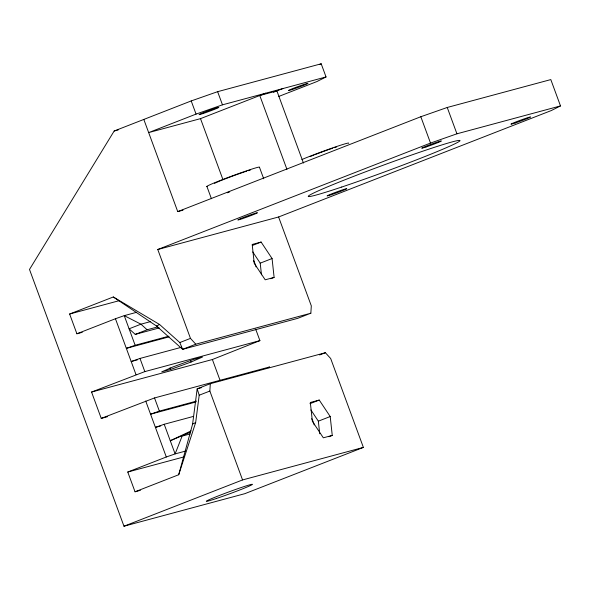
<?xml version="1.0" encoding="UTF-8"?>
<svg xmlns="http://www.w3.org/2000/svg" width="590" height="590" viewBox="0 0 590 590"><rect width="100%" height="100%" fill="white"/><g stroke="black" fill="none" stroke-linecap="round" stroke-linejoin="round"><path stroke-width="0.89" d="M363.381 447.404L242.556 479.936L209.856 391.059L210.306 383.699L325.385 352.717L330.68 358.528L363.381 447.404L244.798 493.683L123.974 526.214L29.5 269.453L114.172 131.002L191.212 100.934L217.629 91.671L321.196 63.786L326.041 76.951L316.889 81.567L278.797 96.436M310.849 313.216L311.306 305.856L278.598 216.98L157.773 249.504L190.474 338.387L195.777 344.199L310.849 313.216L297.714 318.342L182.642 349.324L156.534 326.034L113.302 296.977L69.627 314.02L76.899 333.77L82.231 332.34M185.732 451.04L175.112 453.902L166.306 456.992L127.765 472.029L135.036 491.78L178.704 474.736L192.606 424.085L197.171 388.825L210.306 383.699M178.704 474.736L195.659 422.543L199.199 395.212L197.171 388.825L201.603 387.63M319.669 64.553L321.196 63.786M143.82 119.431L177.73 211.604L420.825 116.732L447.242 107.469L550.809 79.584L560.5 105.92L551.34 110.537L278.598 216.98M156.534 326.034L159.58 324.493L179.817 342.547L182.642 349.324L195.777 344.199M255.669 329.102L259.91 340.622L212.385 359.517L91.561 392.048L101.244 418.384L107.469 416.71M268.074 367.725L269.593 366.958L154.521 397.94L101.244 418.384M192.606 424.085L195.659 422.543M191.108 430.914L170.267 440.737L190.459 432.182M191.027 362.039L202.488 357.031L193.564 359.428L173.187 366.84L161.734 371.855L170.65 369.451L191.027 362.039L190.423 360.394M326.041 76.951L222.474 104.836L196.057 114.099L148.658 132.595L200.512 118.642L265.699 93.198M273.458 92.246L282.824 88.589M157.773 249.504L430.516 143.068L456.933 133.805L560.5 105.92M252.638 245.359L261.112 242.055L272.071 258.531L274.114 277.411L270.729 278.731M76.899 333.77L115.441 318.733L124.247 315.643L136.637 312.309M261.481 274.844L260.212 263.162L272.071 258.531M150.686 321.565L140.944 324.183L129.085 328.814L135.25 334.39L147.109 329.758L157.781 326.889M179.817 342.547L190.474 338.387M91.561 392.048L144.83 371.604L259.91 340.622M199.199 395.212L209.856 391.059M319.64 354.959L325.385 352.717M309.927 403.7L319.249 400.064L330.208 416.54L332.251 435.413L328.866 436.74M319.714 433.753L318.349 421.164L330.208 416.54M123.974 526.214L242.556 479.936M168.784 336.212L135.147 345.268L126.341 348.358L168.983 336.875M181.595 347.237L139.992 358.44L131.179 361.523L137.404 359.848M196.544 401.097L159.366 411.105L150.561 414.195L195.873 401.997M193.424 416.407L164.212 424.276L155.406 427.367L160.738 425.928M114.172 131.002L118.28 129.896M177.73 211.604L183.003 210.18M261.112 242.055L252.196 244.459L254.238 263.332L265.198 279.808L274.114 277.411M69.627 314.02L119.386 300.627M135.25 334.39L159.256 327.922M190.091 433.96L182.126 436.106L175.112 453.902L164.212 424.276M319.249 400.064L310.325 402.469L312.376 421.341L323.335 437.817L332.251 435.413M127.765 472.029L183.741 456.962M135.036 491.78L140.361 490.349M113.302 296.977L159.58 324.493M147.109 329.758L140.944 324.183L124.247 315.643L135.147 345.268M252.741 251.93L260.212 263.162M310.878 409.932L318.349 421.164M447.242 107.469L456.933 133.805M420.825 116.732L430.516 143.068M303.437 163.039L276.894 90.904L259.77 95.514L286.939 169.367M263.708 178.777L259.467 167.258A28.084 1.173 -20.2 0 0 231.619 176.145A28.084 1.173 -20.2 0 0 207.289 186.565M217.629 91.671L222.474 104.836M200.512 118.642L222.946 179.611M191.212 100.934L196.057 114.099M206.883 186.388L211.427 198.727M212.385 359.517L220.203 380.757M170.045 367.806L170.65 369.451M139.992 358.44L144.83 371.604M154.521 397.94L159.366 411.105M115.441 318.733L136.025 374.694M145.715 401.03L166.306 456.992M253.516 260.677A9.831 4.152 68.7 0 1 256.067 266.901M311.645 418.686A9.831 4.152 68.7 0 1 314.205 424.911M227.29 192.782A28.084 1.173 -20.2 0 1 229.709 191.853M310.082 156.586A21.063 0.885 -20.2 0 1 313.725 155.133M314.507 154.831A21.063 0.885 -20.2 0 1 322.922 151.667M323.777 151.35A21.063 0.885 -20.2 0 1 328.018 149.831M328.837 149.543A21.063 0.885 -20.2 0 1 332.731 148.201M334.287 147.684A21.063 0.885 -20.2 0 1 336.61 146.925M214.494 183.372A21.063 0.885 -20.2 0 1 216.81 182.303M217.408 182.044A21.063 0.885 -20.2 0 1 219.473 181.174M220.24 180.865A21.063 0.885 -20.2 0 1 223.78 179.441M224.547 179.146A21.063 0.885 -20.2 0 1 228.603 177.583M229.444 177.266A21.063 0.885 -20.2 0 1 243.545 172.214M244.267 171.97A21.063 0.885 -20.2 0 1 246.694 171.174M248.125 170.716A21.063 0.885 -20.2 0 1 250.367 170.045M301.903 159.529A28.084 1.173 -20.2 0 1 332.067 148.083A28.084 1.173 -20.2 0 1 348.653 143.245M216.405 498.484A24.574 1.032 -20.2 0 0 252.35 484.456A24.574 1.032 -20.2 0 0 219.274 495.534A24.574 1.032 -20.2 0 0 216.405 498.484M425.973 147.013A10.531 0.443 -20.2 0 0 441.372 141.003A10.531 0.443 -20.2 0 0 427.197 145.752A10.531 0.443 -20.2 0 0 425.973 147.013M515.151 123.008A10.531 0.443 -20.2 0 0 530.558 116.997A10.531 0.443 -20.2 0 0 516.383 121.747A10.531 0.443 -20.2 0 0 515.151 123.008M341.699 187.045A80.749 3.378 -20.2 0 0 459.794 140.951A80.749 3.378 -20.2 0 0 351.116 177.361A80.749 3.378 -20.2 0 0 341.699 187.045M242.217 218.728A10.436 0.435 -20.2 0 0 257.483 212.769A10.436 0.435 -20.2 0 0 243.434 217.474A10.436 0.435 -20.2 0 0 242.217 218.728M331.351 194.737A10.531 0.443 -20.2 0 0 346.75 188.726A10.531 0.443 -20.2 0 0 332.576 193.476A10.531 0.443 -20.2 0 0 331.351 194.737M292.588 89.4A10.531 0.443 -20.2 0 0 307.995 83.389A10.531 0.443 -20.2 0 0 293.82 88.139A10.531 0.443 -20.2 0 0 292.588 89.4M203.41 113.413A10.531 0.443 -20.2 0 0 218.816 107.395A10.531 0.443 -20.2 0 0 204.642 112.144A10.531 0.443 -20.2 0 0 203.41 113.413"/></g></svg>
